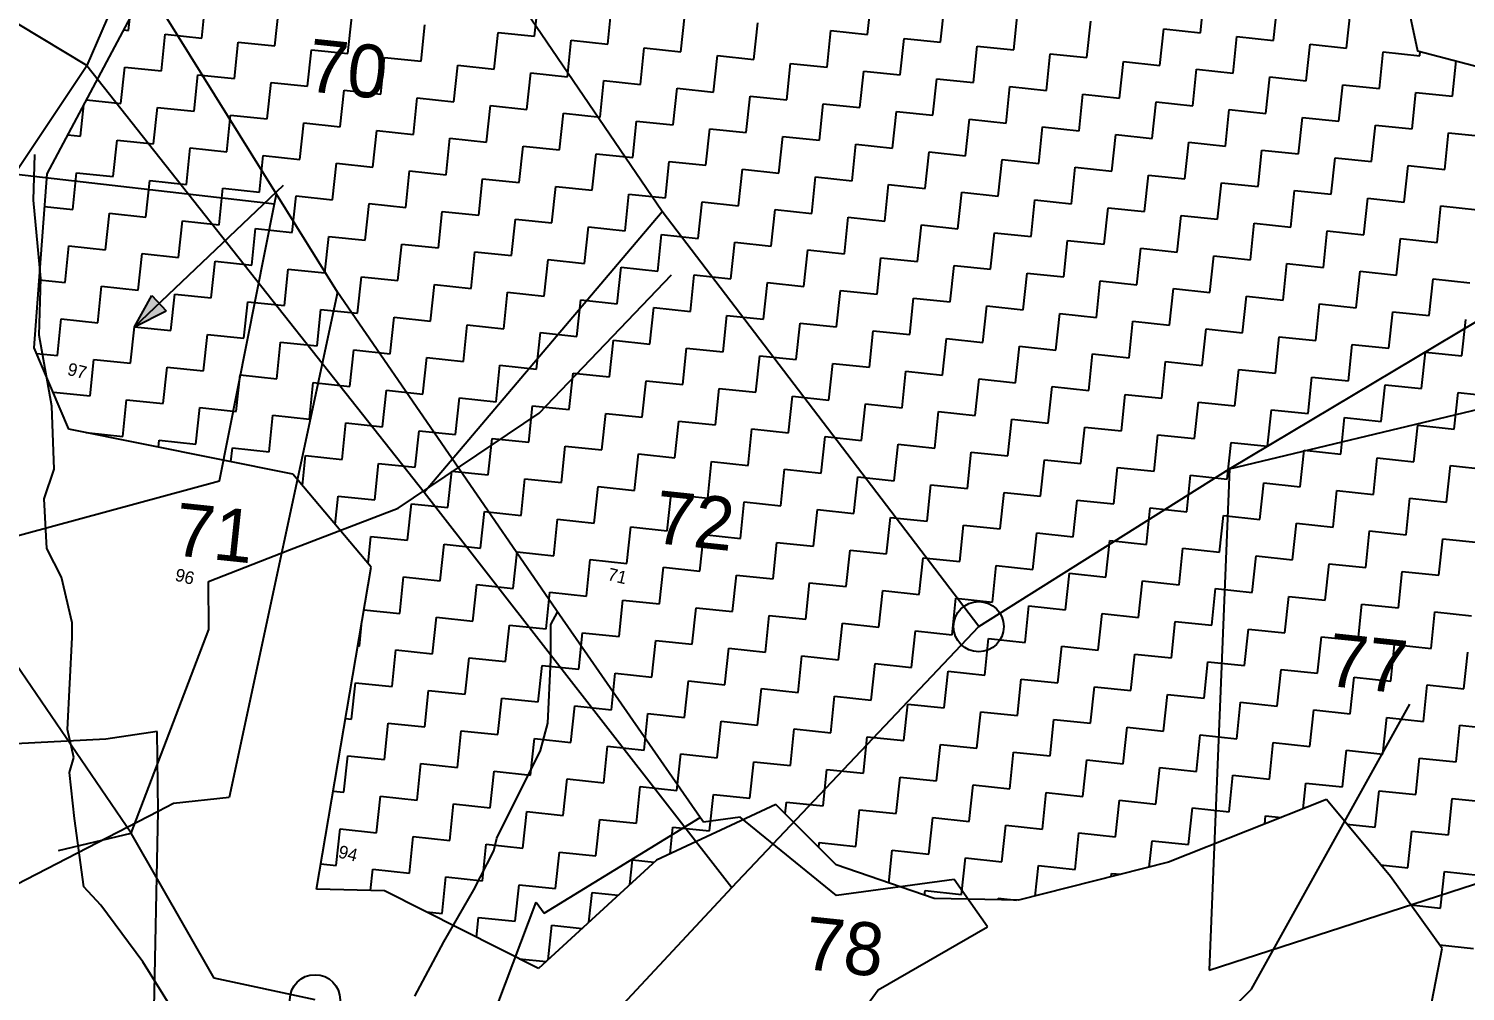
# Model space of a CAD drawing. Header units: metres. Extents: x 280481 to 282563, y 2046849 to 2049468.
# Drawn here: x 281837.1 to 282247.3, y 2048661.9 to 2048936.8 of the extents above; entities that cross this region are included whole.
import ezdxf
from ezdxf.enums import TextEntityAlignment as Align

# ---------------------------------------------------------------- set-up
doc = ezdxf.new("R2010")
doc.units = ezdxf.units.M
for name, color, linetype in [('LINE_WATER', 4, 'Continuous'), ('POLY_HATCH', 12, 'Continuous'), ('POLY_PARCEL', 6, 'Continuous'), ('TEXT_PARCEL', 7, 'Continuous')]:
    doc.layers.add(name, color=color, linetype=linetype)
doc.styles.add('TEXT_MAP', font='')
doc.styles.get('TEXT_MAP').set_extended_font_data('Kruti Dev 050')

msp = doc.modelspace()

# ---------------------------------------------------------------- hatches: boundary and pattern name
h = msp.add_hatch(color=256)
h.paths.add_polyline_path([(281874.31, 2048858.44), (281872.26, 2048860.6), (281867.25, 2048851.72)])
h.paths.add_polyline_path([(281867.25, 2048851.72), (281876.37, 2048856.27), (281874.31, 2048858.44)])

# ---------------------------------------------------------------- linework, layer by layer
for p, q in [((281867.25, 2048851.72), (281909.8, 2048892.15)), ((281867.25, 2048851.72), (281872.26, 2048860.6)), ((281872.26, 2048860.6), (281876.37, 2048856.27)), ((281867.25, 2048851.72), (281876.37, 2048856.27))]:
    msp.add_line(p, q)
for centre in [(282108.33, 2048766.07), (281918.84, 2048659.53)]:
    msp.add_circle(centre, 7.15)
at = {"layer": 'LINE_WATER'}
for p, q in [((281838.46, 2048887.9), (281838.83, 2048900.95)), ((281840.6, 2048865.47), (281838.46, 2048887.9)), ((281840.06, 2048849.27), (281840.6, 2048865.47)), ((281982.84, 2048826.99), (282020.61, 2048866.5)), ((281843.73, 2048829.06), (281840.06, 2048849.27)), ((281844.38, 2048811.02), (281843.73, 2048829.06)), ((281942.57, 2048799.95), (281982.84, 2048826.99)), ((281841.53, 2048802.55), (281844.38, 2048811.02)), ((281842.29, 2048788.42), (281841.53, 2048802.55)), ((281911.52, 2048787.96), (281942.57, 2048799.95)), ((281846.49, 2048780.23), (281842.29, 2048788.42)), ((281888.43, 2048778.95), (281911.52, 2048787.96)), ((281849.5, 2048767.16), (281846.49, 2048780.23)), ((281888.5, 2048765.21), (281888.43, 2048778.95)), ((281849.48, 2048762.98), (281849.5, 2048767.16)), ((281986.13, 2048756.59), (281986.2, 2048766.73)), ((281986.2, 2048766.73), (281988.11, 2048770.17)), ((281848.15, 2048736.69), (281849.48, 2048762.98)), ((281866.3, 2048707.07), (281888.5, 2048765.21)), ((281985.34, 2048738.55), (281986.13, 2048756.59)), ((282186.21, 2048662.51), (282231.47, 2048743.97)), ((281983.24, 2048730.69), (281985.34, 2048738.55)), ((281849.99, 2048728.68), (281848.15, 2048736.69)), ((281970.78, 2048705.62), (281983.24, 2048730.69)), ((281848.75, 2048724.4), (281849.99, 2048728.68)), ((281850.16, 2048711.31), (281848.75, 2048724.4)), ((281852.8, 2048691.75), (281850.16, 2048711.31)), ((281969.92, 2048702.05), (281970.78, 2048705.62)), ((281964.22, 2048690.88), (281969.92, 2048702.05)), ((281857.72, 2048686.57), (281852.8, 2048691.75)), ((281955.64, 2048676.03), (281964.22, 2048690.88)), ((281869.72, 2048670.32), (281857.72, 2048686.57)), ((281947.3, 2048660.53), (281955.64, 2048676.03)), ((281878.19, 2048656.71), (281869.72, 2048670.32)), ((282174.29, 2048650.79), (282186.21, 2048662.51))]:
    msp.add_line(p, q, dxfattribs=at)
at = {"layer": 'POLY_HATCH'}
for p, q in [((281842.32, 2048895.41), (281872.46, 2048951.86)), ((282229.83, 2048948.36), (282233.6, 2048930.48)), ((282233.6, 2048930.48), (282253.63, 2048925.28)), ((281838.61, 2048845.66), (281842.32, 2048895.41)), ((281848.52, 2048822.51), (281838.61, 2048845.66)), ((281912.48, 2048809.59), (281848.52, 2048822.51)), ((281934.88, 2048783.06), (281912.48, 2048809.59)), ((281919.23, 2048691.12), (281934.88, 2048783.06)), ((282050.38, 2048715.32), (282016.29, 2048699.38)), ((282067.59, 2048698.08), (282050.38, 2048715.32)), ((282207.61, 2048716.68), (282162.51, 2048698.82)), ((282225.86, 2048694.7), (282207.61, 2048716.68)), ((282016.29, 2048699.38), (281982.68, 2048668.48)), ((282095.57, 2048688.41), (282067.59, 2048698.08)), ((282162.51, 2048698.82), (282119.7, 2048687.92)), ((282240.66, 2048674.12), (282225.86, 2048694.7)), ((281938.72, 2048690.6), (281919.23, 2048691.12)), ((281982.68, 2048668.48), (281938.72, 2048690.6)), ((282119.7, 2048687.92), (282095.57, 2048688.41)), ((282235.06, 2048645.41), (282240.66, 2048674.12))]:
    msp.add_line(p, q, dxfattribs=at)
at = {"layer": 'POLY_HATCH', "linetype": 'Continuous'}
for p, q in [((281886.5, 2048934.13), (281887.6, 2048944.56)), ((281981.55, 2048934.65), (281982.65, 2048945.09)), ((282076.59, 2048935.17), (282077.69, 2048945.61)), ((282097.46, 2048932.96), (282098.57, 2048943.4)), ((282171.63, 2048935.69), (282172.73, 2048946.13)), ((282192.51, 2048933.49), (282193.61, 2048943.92)), ((281865.63, 2048936.33), (281865.99, 2048939.75)), ((281907.38, 2048931.92), (281908.48, 2048942.36)), ((281928.25, 2048929.72), (281929.36, 2048940.16)), ((282002.42, 2048932.44), (282003.52, 2048942.88)), ((282023.3, 2048930.24), (282024.4, 2048940.68)), ((282118.34, 2048930.76), (282119.44, 2048941.2)), ((282139.22, 2048928.56), (282140.32, 2048939)), ((282213.38, 2048931.28), (282214.48, 2048941.72)), ((281864.24, 2048936.48), (281865.63, 2048936.33)), ((281874.96, 2048924.79), (281876.06, 2048935.23)), ((281876.06, 2048935.23), (281886.5, 2048934.13)), ((281949.13, 2048927.51), (281950.23, 2048937.95)), ((281970.01, 2048925.31), (281971.11, 2048935.75)), ((281971.11, 2048935.75), (281981.55, 2048934.65)), ((282044.17, 2048928.04), (282045.27, 2048938.47)), ((282065.05, 2048925.83), (282066.15, 2048936.27)), ((282066.15, 2048936.27), (282076.59, 2048935.17)), ((282160.09, 2048926.35), (282161.19, 2048936.79)), ((282161.19, 2048936.79), (282171.63, 2048935.69)), ((281895.84, 2048922.59), (281896.94, 2048933.02)), ((281896.94, 2048933.02), (281907.38, 2048931.92)), ((281916.71, 2048920.38), (281917.82, 2048930.82)), ((281917.82, 2048930.82), (281928.25, 2048929.72)), ((281990.88, 2048923.11), (281991.98, 2048933.55)), ((281991.98, 2048933.55), (282002.42, 2048932.44)), ((282011.76, 2048920.9), (282012.86, 2048931.34)), ((282012.86, 2048931.34), (282023.3, 2048930.24)), ((282085.92, 2048923.63), (282087.03, 2048934.07)), ((282087.03, 2048934.07), (282097.46, 2048932.96)), ((282106.8, 2048921.42), (282107.9, 2048931.86)), ((282107.9, 2048931.86), (282118.34, 2048930.76)), ((282180.97, 2048924.15), (282182.07, 2048934.59)), ((282182.07, 2048934.59), (282192.51, 2048933.49)), ((282201.84, 2048921.95), (282202.95, 2048932.38)), ((282202.95, 2048932.38), (282213.38, 2048931.28)), ((281937.59, 2048918.18), (281938.69, 2048928.62)), ((281938.69, 2048928.62), (281949.13, 2048927.51)), ((282032.63, 2048918.7), (282033.74, 2048929.14)), ((282033.74, 2048929.14), (282044.17, 2048928.04)), ((282053.51, 2048916.5), (282054.61, 2048926.93)), ((282054.61, 2048926.93), (282065.05, 2048925.83)), ((282127.68, 2048919.22), (282128.78, 2048929.66)), ((282128.78, 2048929.66), (282139.22, 2048928.56)), ((282148.55, 2048917.02), (282149.65, 2048927.46)), ((282149.65, 2048927.46), (282160.09, 2048926.35)), ((282222.72, 2048919.74), (282223.82, 2048930.18)), ((282223.82, 2048930.18), (282234.26, 2048929.08)), ((282234.26, 2048929.08), (282234.39, 2048930.28)), ((282243.59, 2048917.54), (282244.66, 2048927.61)), ((281863.42, 2048915.45), (281864.53, 2048925.89)), ((281864.53, 2048925.89), (281874.96, 2048924.79)), ((281884.3, 2048913.25), (281885.4, 2048923.69)), ((281885.4, 2048923.69), (281895.84, 2048922.59)), ((281958.47, 2048915.98), (281959.57, 2048926.41)), ((281959.57, 2048926.41), (281970.01, 2048925.31)), ((281979.34, 2048913.77), (281980.44, 2048924.21)), ((281980.44, 2048924.21), (281990.88, 2048923.11)), ((282074.38, 2048914.29), (282075.49, 2048924.73)), ((282075.49, 2048924.73), (282085.92, 2048923.63)), ((282169.43, 2048914.81), (282170.53, 2048925.25)), ((282170.53, 2048925.25), (282180.97, 2048924.15)), ((282190.3, 2048912.61), (282191.41, 2048923.05)), ((282191.41, 2048923.05), (282201.84, 2048921.95)), ((281905.17, 2048911.05), (281906.28, 2048921.48)), ((281906.28, 2048921.48), (281916.71, 2048920.38)), ((281926.05, 2048908.84), (281927.15, 2048919.28)), ((281927.15, 2048919.28), (281937.59, 2048918.18)), ((282000.22, 2048911.57), (282001.32, 2048922.01)), ((282001.32, 2048922.01), (282011.76, 2048920.9)), ((282021.09, 2048909.36), (282022.2, 2048919.8)), ((282022.2, 2048919.8), (282032.63, 2048918.7)), ((282095.26, 2048912.09), (282096.36, 2048922.53)), ((282096.36, 2048922.53), (282106.8, 2048921.42)), ((282116.14, 2048909.89), (282117.24, 2048920.32)), ((282117.24, 2048920.32), (282127.68, 2048919.22)), ((282211.18, 2048910.41), (282212.28, 2048920.84)), ((282212.28, 2048920.84), (282222.72, 2048919.74)), ((282232.06, 2048908.2), (282233.16, 2048918.64)), ((282233.16, 2048918.64), (282243.59, 2048917.54)), ((281851.88, 2048906.12), (281852.83, 2048915.1)), ((281853.57, 2048916.49), (281863.42, 2048915.45)), ((281946.93, 2048906.64), (281948.03, 2048917.08)), ((281948.03, 2048917.08), (281958.47, 2048915.98)), ((281967.8, 2048904.44), (281968.9, 2048914.87)), ((281968.9, 2048914.87), (281979.34, 2048913.77)), ((282041.97, 2048907.16), (282043.07, 2048917.6)), ((282043.07, 2048917.6), (282053.51, 2048916.5)), ((282062.85, 2048904.96), (282063.95, 2048915.39)), ((282063.95, 2048915.39), (282074.38, 2048914.29)), ((282137.01, 2048907.68), (282138.11, 2048918.12)), ((282138.11, 2048918.12), (282148.55, 2048917.02)), ((282157.89, 2048905.48), (282158.99, 2048915.92)), ((282158.99, 2048915.92), (282169.43, 2048914.81)), ((281872.76, 2048903.91), (281873.86, 2048914.35)), ((281873.86, 2048914.35), (281884.3, 2048913.25)), ((281893.64, 2048901.71), (281894.74, 2048912.15)), ((281894.74, 2048912.15), (281905.17, 2048911.05)), ((281988.68, 2048902.23), (281989.78, 2048912.67)), ((281989.78, 2048912.67), (282000.22, 2048911.57)), ((282009.55, 2048900.03), (282010.66, 2048910.47)), ((282010.66, 2048910.47), (282021.09, 2048909.36)), ((282083.72, 2048902.75), (282084.82, 2048913.19)), ((282084.82, 2048913.19), (282095.26, 2048912.09)), ((282104.6, 2048900.55), (282105.7, 2048910.99)), ((282105.7, 2048910.99), (282116.14, 2048909.89)), ((282178.76, 2048903.27), (282179.87, 2048913.71)), ((282179.87, 2048913.71), (282190.3, 2048912.61)), ((282199.64, 2048901.07), (282200.74, 2048911.51)), ((282200.74, 2048911.51), (282211.18, 2048910.41)), ((281848.24, 2048906.5), (281851.88, 2048906.12)), ((281914.51, 2048899.51), (281915.61, 2048909.94)), ((281915.61, 2048909.94), (281926.05, 2048908.84)), ((281935.39, 2048897.3), (281936.49, 2048907.74)), ((281936.49, 2048907.74), (281946.93, 2048906.64)), ((282030.43, 2048897.82), (282031.53, 2048908.26)), ((282031.53, 2048908.26), (282041.97, 2048907.16)), ((282125.47, 2048898.35), (282126.57, 2048908.78)), ((282126.57, 2048908.78), (282137.01, 2048907.68)), ((282146.35, 2048896.14), (282147.45, 2048906.58)), ((282147.45, 2048906.58), (282157.89, 2048905.48)), ((282220.52, 2048898.87), (282221.62, 2048909.3)), ((282221.62, 2048909.3), (282232.06, 2048908.2)), ((282241.39, 2048896.66), (282242.49, 2048907.1)), ((282242.49, 2048907.1), (282252.93, 2048906)), ((281861.22, 2048894.58), (281862.32, 2048905.02)), ((281862.32, 2048905.02), (281872.76, 2048903.91)), ((281882.1, 2048892.37), (281883.2, 2048902.81)), ((281883.2, 2048902.81), (281893.64, 2048901.71)), ((281956.26, 2048895.1), (281957.36, 2048905.54)), ((281957.36, 2048905.54), (281967.8, 2048904.44)), ((281977.14, 2048892.9), (281978.24, 2048903.33)), ((281978.24, 2048903.33), (281988.68, 2048902.23)), ((282051.31, 2048895.62), (282052.41, 2048906.06)), ((282052.41, 2048906.06), (282062.85, 2048904.96)), ((282072.18, 2048893.42), (282073.28, 2048903.85)), ((282073.28, 2048903.85), (282083.72, 2048902.75)), ((282167.22, 2048893.94), (282168.33, 2048904.38)), ((282168.33, 2048904.38), (282178.76, 2048903.27)), ((282188.1, 2048891.73), (282189.2, 2048902.17)), ((282189.2, 2048902.17), (282199.64, 2048901.07)), ((281902.97, 2048890.17), (281904.07, 2048900.61)), ((281904.07, 2048900.61), (281914.51, 2048899.51)), ((281923.85, 2048887.97), (281924.95, 2048898.4)), ((281924.95, 2048898.4), (281935.39, 2048897.3)), ((281998.01, 2048890.69), (281999.12, 2048901.13)), ((281999.12, 2048901.13), (282009.55, 2048900.03)), ((282018.89, 2048888.49), (282019.99, 2048898.93)), ((282019.99, 2048898.93), (282030.43, 2048897.82)), ((282093.06, 2048891.21), (282094.16, 2048901.65)), ((282094.16, 2048901.65), (282104.6, 2048900.55)), ((282113.93, 2048889.01), (282115.03, 2048899.45)), ((282115.03, 2048899.45), (282125.47, 2048898.35)), ((282208.98, 2048889.53), (282210.08, 2048899.97)), ((282210.08, 2048899.97), (282220.52, 2048898.87)), ((281849.68, 2048885.24), (281850.78, 2048895.68)), ((281850.78, 2048895.68), (281861.22, 2048894.58)), ((281944.72, 2048885.76), (281945.82, 2048896.2)), ((281945.82, 2048896.2), (281956.26, 2048895.1)), ((281965.6, 2048883.56), (281966.7, 2048894)), ((281966.7, 2048894), (281977.14, 2048892.9)), ((282039.77, 2048886.28), (282040.87, 2048896.72)), ((282040.87, 2048896.72), (282051.31, 2048895.62)), ((282060.64, 2048884.08), (282061.74, 2048894.52)), ((282061.74, 2048894.52), (282072.18, 2048893.42)), ((282134.81, 2048886.81), (282135.91, 2048897.24)), ((282135.91, 2048897.24), (282146.35, 2048896.14)), ((282155.68, 2048884.6), (282156.79, 2048895.04)), ((282156.79, 2048895.04), (282167.22, 2048893.94)), ((282229.85, 2048887.33), (282230.95, 2048897.76)), ((282230.95, 2048897.76), (282241.39, 2048896.66)), ((281870.56, 2048883.04), (281871.66, 2048893.48)), ((281871.66, 2048893.48), (281882.1, 2048892.37)), ((281891.43, 2048880.83), (281892.53, 2048891.27)), ((281892.53, 2048891.27), (281902.97, 2048890.17)), ((281986.47, 2048881.36), (281987.58, 2048891.79)), ((281987.58, 2048891.79), (281998.01, 2048890.69)), ((282081.52, 2048881.88), (282082.62, 2048892.32)), ((282082.62, 2048892.32), (282093.06, 2048891.21)), ((282102.39, 2048879.67), (282103.49, 2048890.11)), ((282103.49, 2048890.11), (282113.93, 2048889.01)), ((282176.56, 2048882.4), (282177.66, 2048892.84)), ((282177.66, 2048892.84), (282188.1, 2048891.73)), ((282197.44, 2048880.19), (282198.54, 2048890.63)), ((282198.54, 2048890.63), (282208.98, 2048889.53)), ((281841.63, 2048886.09), (281849.68, 2048885.24)), ((281912.31, 2048878.63), (281913.41, 2048889.07)), ((281913.41, 2048889.07), (281923.85, 2048887.97)), ((281933.18, 2048876.43), (281934.28, 2048886.87)), ((281934.28, 2048886.87), (281944.72, 2048885.76)), ((282007.35, 2048879.15), (282008.45, 2048889.59)), ((282008.45, 2048889.59), (282018.89, 2048888.49)), ((282028.23, 2048876.95), (282029.33, 2048887.39)), ((282029.33, 2048887.39), (282039.77, 2048886.28)), ((282123.27, 2048877.47), (282124.37, 2048887.91)), ((282124.37, 2048887.91), (282134.81, 2048886.81)), ((282144.14, 2048875.27), (282145.25, 2048885.7)), ((282145.25, 2048885.7), (282155.68, 2048884.6)), ((282218.31, 2048877.99), (282219.41, 2048888.43)), ((282219.41, 2048888.43), (282229.85, 2048887.33)), ((282239.19, 2048875.79), (282240.29, 2048886.23)), ((282240.29, 2048886.23), (282250.73, 2048885.12)), ((281859.02, 2048873.7), (281860.12, 2048884.14)), ((281860.12, 2048884.14), (281870.56, 2048883.04)), ((281879.89, 2048871.5), (281880.99, 2048881.94)), ((281880.99, 2048881.94), (281891.43, 2048880.83)), ((281954.06, 2048874.22), (281955.16, 2048884.66)), ((281955.16, 2048884.66), (281965.6, 2048883.56)), ((281974.93, 2048872.02), (281976.04, 2048882.46)), ((281976.04, 2048882.46), (281986.47, 2048881.36)), ((282049.1, 2048874.74), (282050.2, 2048885.18)), ((282050.2, 2048885.18), (282060.64, 2048884.08)), ((282069.98, 2048872.54), (282071.08, 2048882.98)), ((282071.08, 2048882.98), (282081.52, 2048881.88)), ((282165.02, 2048873.06), (282166.12, 2048883.5)), ((282166.12, 2048883.5), (282176.56, 2048882.4)), ((281900.77, 2048869.29), (281901.87, 2048879.73)), ((281901.87, 2048879.73), (281912.31, 2048878.63)), ((281921.64, 2048867.09), (281922.74, 2048877.53)), ((281922.74, 2048877.53), (281933.18, 2048876.43)), ((281995.81, 2048869.82), (281996.91, 2048880.25)), ((281996.91, 2048880.25), (282007.35, 2048879.15)), ((282016.69, 2048867.61), (282017.79, 2048878.05)), ((282017.79, 2048878.05), (282028.23, 2048876.95)), ((282090.85, 2048870.34), (282091.96, 2048880.78)), ((282091.96, 2048880.78), (282102.39, 2048879.67)), ((282111.73, 2048868.13), (282112.83, 2048878.57)), ((282112.83, 2048878.57), (282123.27, 2048877.47)), ((282185.9, 2048870.86), (282187, 2048881.3)), ((282187, 2048881.3), (282197.44, 2048880.19)), ((282206.77, 2048868.65), (282207.87, 2048879.09)), ((282207.87, 2048879.09), (282218.31, 2048877.99)), ((281847.48, 2048864.37), (281848.58, 2048874.8)), ((281848.58, 2048874.8), (281859.02, 2048873.7)), ((281942.52, 2048864.89), (281943.62, 2048875.33)), ((281943.62, 2048875.33), (281954.06, 2048874.22)), ((282037.56, 2048865.41), (282038.66, 2048875.85)), ((282038.66, 2048875.85), (282049.1, 2048874.74)), ((282058.44, 2048863.21), (282059.54, 2048873.64)), ((282059.54, 2048873.64), (282069.98, 2048872.54)), ((282132.6, 2048865.93), (282133.71, 2048876.37)), ((282133.71, 2048876.37), (282144.14, 2048875.27)), ((282153.48, 2048863.73), (282154.58, 2048874.16)), ((282154.58, 2048874.16), (282165.02, 2048873.06)), ((282227.65, 2048866.45), (282228.75, 2048876.89)), ((282228.75, 2048876.89), (282239.19, 2048875.79)), ((281868.35, 2048862.16), (281869.45, 2048872.6)), ((281869.45, 2048872.6), (281879.89, 2048871.5)), ((281889.23, 2048859.96), (281890.33, 2048870.4)), ((281890.33, 2048870.4), (281900.77, 2048869.29)), ((281963.39, 2048862.68), (281964.5, 2048873.12)), ((281964.5, 2048873.12), (281974.93, 2048872.02)), ((281984.27, 2048860.48), (281985.37, 2048870.92)), ((281985.37, 2048870.92), (281995.81, 2048869.82)), ((282079.31, 2048861), (282080.42, 2048871.44)), ((282080.42, 2048871.44), (282090.85, 2048870.34)), ((282174.36, 2048861.52), (282175.46, 2048871.96)), ((282175.46, 2048871.96), (282185.9, 2048870.86)), ((282195.23, 2048859.32), (282196.33, 2048869.76)), ((282196.33, 2048869.76), (282206.77, 2048868.65)), ((281910.1, 2048857.76), (281911.21, 2048868.19)), ((281911.21, 2048868.19), (281921.64, 2048867.09)), ((281930.98, 2048855.55), (281932.08, 2048865.99)), ((281932.08, 2048865.99), (281942.52, 2048864.89)), ((282005.15, 2048858.28), (282006.25, 2048868.71)), ((282006.25, 2048868.71), (282016.69, 2048867.61)), ((282026.02, 2048856.07), (282027.12, 2048866.51)), ((282027.12, 2048866.51), (282037.56, 2048865.41)), ((282100.19, 2048858.8), (282101.29, 2048869.24)), ((282101.29, 2048869.24), (282111.73, 2048868.13)), ((282121.07, 2048856.59), (282122.17, 2048867.03)), ((282122.17, 2048867.03), (282132.6, 2048865.93)), ((282216.11, 2048857.12), (282217.21, 2048867.55)), ((282217.21, 2048867.55), (282227.65, 2048866.45)), ((282236.98, 2048854.91), (282238.09, 2048865.35)), ((282238.09, 2048865.35), (282248.52, 2048864.25)), ((281840.07, 2048865.15), (281847.48, 2048864.37)), ((281856.81, 2048852.83), (281857.91, 2048863.26)), ((281857.91, 2048863.26), (281868.35, 2048862.16)), ((281877.69, 2048850.62), (281878.79, 2048861.06)), ((281878.79, 2048861.06), (281889.23, 2048859.96)), ((281951.85, 2048853.35), (281952.96, 2048863.79)), ((281952.96, 2048863.79), (281963.39, 2048862.68)), ((281972.73, 2048851.14), (281973.83, 2048861.58)), ((281973.83, 2048861.58), (281984.27, 2048860.48)), ((282046.9, 2048853.87), (282048, 2048864.31)), ((282048, 2048864.31), (282058.44, 2048863.21)), ((282067.77, 2048851.67), (282068.88, 2048862.1)), ((282068.88, 2048862.1), (282079.31, 2048861)), ((282141.94, 2048854.39), (282143.04, 2048864.83)), ((282143.04, 2048864.83), (282153.48, 2048863.73)), ((282162.82, 2048852.19), (282163.92, 2048862.62)), ((282163.92, 2048862.62), (282174.36, 2048861.52)), ((281898.56, 2048848.42), (281899.67, 2048858.86)), ((281899.67, 2048858.86), (281910.1, 2048857.76)), ((281993.61, 2048848.94), (281994.71, 2048859.38)), ((281994.71, 2048859.38), (282005.15, 2048858.28)), ((282014.48, 2048846.74), (282015.58, 2048857.17)), ((282015.58, 2048857.17), (282026.02, 2048856.07)), ((282088.65, 2048849.46), (282089.75, 2048859.9)), ((282089.75, 2048859.9), (282100.19, 2048858.8)), ((282109.53, 2048847.26), (282110.63, 2048857.7)), ((282110.63, 2048857.7), (282121.07, 2048856.59)), ((282183.69, 2048849.98), (282184.79, 2048860.42)), ((282184.79, 2048860.42), (282195.23, 2048859.32)), ((282204.57, 2048847.78), (282205.67, 2048858.22)), ((282205.67, 2048858.22), (282216.11, 2048857.12)), ((281845.27, 2048843.49), (281846.37, 2048853.93)), ((281846.37, 2048853.93), (281856.81, 2048852.83)), ((281919.44, 2048846.22), (281920.54, 2048856.65)), ((281920.54, 2048856.65), (281930.98, 2048855.55)), ((281940.32, 2048844.01), (281941.42, 2048854.45)), ((281941.42, 2048854.45), (281951.85, 2048853.35)), ((282035.36, 2048844.53), (282036.46, 2048854.97)), ((282036.46, 2048854.97), (282046.9, 2048853.87)), ((282130.4, 2048845.05), (282131.5, 2048855.49)), ((282131.5, 2048855.49), (282141.94, 2048854.39)), ((282151.28, 2048842.85), (282152.38, 2048853.29)), ((282152.38, 2048853.29), (282162.82, 2048852.19)), ((282225.44, 2048845.58), (282226.55, 2048856.01)), ((282226.55, 2048856.01), (282236.98, 2048854.91)), ((282246.32, 2048843.37), (282247.42, 2048853.81)), ((281866.15, 2048841.29), (281867.25, 2048851.72)), ((281867.25, 2048851.72), (281877.69, 2048850.62)), ((281887.02, 2048839.08), (281888.13, 2048849.52)), ((281888.13, 2048849.52), (281898.56, 2048848.42)), ((281961.19, 2048841.81), (281962.29, 2048852.25)), ((281962.29, 2048852.25), (281972.73, 2048851.14)), ((281982.07, 2048839.6), (281983.17, 2048850.04)), ((281983.17, 2048850.04), (281993.61, 2048848.94)), ((282056.23, 2048842.33), (282057.34, 2048852.77)), ((282057.34, 2048852.77), (282067.77, 2048851.67)), ((282077.11, 2048840.13), (282078.21, 2048850.56)), ((282078.21, 2048850.56), (282088.65, 2048849.46)), ((282172.15, 2048840.65), (282173.25, 2048851.08)), ((282173.25, 2048851.08), (282183.69, 2048849.98)), ((282193.03, 2048838.44), (282194.13, 2048848.88)), ((282194.13, 2048848.88), (282204.57, 2048847.78)), ((281907.9, 2048836.88), (281909, 2048847.32)), ((281909, 2048847.32), (281919.44, 2048846.22)), ((281928.78, 2048834.68), (281929.88, 2048845.11)), ((281929.88, 2048845.11), (281940.32, 2048844.01)), ((282002.94, 2048837.4), (282004.04, 2048847.84)), ((282004.04, 2048847.84), (282014.48, 2048846.74)), ((282023.82, 2048835.2), (282024.92, 2048845.63)), ((282024.92, 2048845.63), (282035.36, 2048844.53)), ((282097.99, 2048837.92), (282099.09, 2048848.36)), ((282099.09, 2048848.36), (282109.53, 2048847.26)), ((282118.86, 2048835.72), (282119.96, 2048846.16)), ((282119.96, 2048846.16), (282130.4, 2048845.05)), ((282213.9, 2048836.24), (282215.01, 2048846.68)), ((282215.01, 2048846.68), (282225.44, 2048845.58)), ((281839.27, 2048844.12), (281845.27, 2048843.49)), ((281854.61, 2048831.95), (281855.71, 2048842.39)), ((281855.71, 2048842.39), (281866.15, 2048841.29)), ((281949.65, 2048832.47), (281950.75, 2048842.91)), ((281950.75, 2048842.91), (281961.19, 2048841.81)), ((281970.53, 2048830.27), (281971.63, 2048840.71)), ((281971.63, 2048840.71), (281982.07, 2048839.6)), ((282044.69, 2048832.99), (282045.8, 2048843.43)), ((282045.8, 2048843.43), (282056.23, 2048842.33)), ((282065.57, 2048830.79), (282066.67, 2048841.23)), ((282066.67, 2048841.23), (282077.11, 2048840.13)), ((282139.74, 2048833.51), (282140.84, 2048843.95)), ((282140.84, 2048843.95), (282151.28, 2048842.85)), ((282160.61, 2048831.31), (282161.71, 2048841.75)), ((282161.71, 2048841.75), (282172.15, 2048840.65)), ((282234.78, 2048834.04), (282235.88, 2048844.47)), ((282235.88, 2048844.47), (282246.32, 2048843.37)), ((281875.48, 2048829.75), (281876.59, 2048840.18)), ((281876.59, 2048840.18), (281887.02, 2048839.08)), ((281896.36, 2048827.54), (281897.46, 2048837.98)), ((281897.46, 2048837.98), (281907.9, 2048836.88)), ((281991.4, 2048828.06), (281992.5, 2048838.5)), ((281992.5, 2048838.5), (282002.94, 2048837.4)), ((282086.45, 2048828.59), (282087.55, 2048839.02)), ((282087.55, 2048839.02), (282097.99, 2048837.92)), ((282107.32, 2048826.38), (282108.42, 2048836.82)), ((282108.42, 2048836.82), (282118.86, 2048835.72)), ((282181.49, 2048829.11), (282182.59, 2048839.54)), ((282182.59, 2048839.54), (282193.03, 2048838.44)), ((282202.36, 2048826.9), (282203.47, 2048837.34)), ((282203.47, 2048837.34), (282213.9, 2048836.24)), ((281844.14, 2048832.75), (281844.17, 2048833.05)), ((281844.17, 2048833.05), (281854.61, 2048831.95)), ((281917.24, 2048825.34), (281918.34, 2048835.78)), ((281918.34, 2048835.78), (281928.78, 2048834.68)), ((281938.11, 2048823.14), (281939.21, 2048833.57)), ((281939.21, 2048833.57), (281949.65, 2048832.47)), ((282012.28, 2048825.86), (282013.38, 2048836.3)), ((282013.38, 2048836.3), (282023.82, 2048835.2)), ((282033.15, 2048823.66), (282034.26, 2048834.1)), ((282034.26, 2048834.1), (282044.69, 2048832.99)), ((282128.2, 2048824.18), (282129.3, 2048834.62)), ((282129.3, 2048834.62), (282139.74, 2048833.51)), ((282149.07, 2048821.97), (282150.18, 2048832.41)), ((282150.18, 2048832.41), (282160.61, 2048831.31)), ((282223.24, 2048824.7), (282224.34, 2048835.14)), ((282224.34, 2048835.14), (282234.78, 2048834.04)), ((282244.12, 2048822.5), (282245.22, 2048832.93)), ((282245.22, 2048832.93), (282255.66, 2048831.83)), ((281863.94, 2048820.41), (281865.05, 2048830.85)), ((281865.05, 2048830.85), (281875.48, 2048829.75)), ((281884.82, 2048818.21), (281885.92, 2048828.65)), ((281885.92, 2048828.65), (281896.36, 2048827.54)), ((281958.99, 2048820.93), (281960.09, 2048831.37)), ((281960.09, 2048831.37), (281970.53, 2048830.27)), ((281979.86, 2048818.73), (281980.96, 2048829.17)), ((281980.96, 2048829.17), (281991.4, 2048828.06)), ((282054.03, 2048821.45), (282055.13, 2048831.89)), ((282055.13, 2048831.89), (282065.57, 2048830.79)), ((282074.91, 2048819.25), (282076.01, 2048829.69)), ((282076.01, 2048829.69), (282086.45, 2048828.59)), ((282169.95, 2048819.77), (282171.05, 2048830.21)), ((282171.05, 2048830.21), (282181.49, 2048829.11)), ((281905.7, 2048816), (281906.8, 2048826.44)), ((281906.8, 2048826.44), (281917.24, 2048825.34)), ((281926.57, 2048813.8), (281927.67, 2048824.24)), ((281927.67, 2048824.24), (281938.11, 2048823.14)), ((282000.74, 2048816.52), (282001.84, 2048826.96)), ((282001.84, 2048826.96), (282012.28, 2048825.86)), ((282021.61, 2048814.32), (282022.72, 2048824.76)), ((282022.72, 2048824.76), (282033.15, 2048823.66)), ((282095.78, 2048817.05), (282096.88, 2048827.48)), ((282096.88, 2048827.48), (282107.32, 2048826.38)), ((282116.66, 2048814.84), (282117.76, 2048825.28)), ((282117.76, 2048825.28), (282128.2, 2048824.18)), ((282190.82, 2048817.57), (282191.93, 2048828.01)), ((282191.93, 2048828.01), (282202.36, 2048826.9)), ((282211.7, 2048815.36), (282212.8, 2048825.8)), ((282212.8, 2048825.8), (282223.24, 2048824.7)), ((281853.51, 2048821.51), (281863.94, 2048820.41)), ((281853.51, 2048821.51), (281853.51, 2048821.51)), ((281947.45, 2048811.6), (281948.55, 2048822.03)), ((281948.55, 2048822.03), (281958.99, 2048820.93)), ((282042.49, 2048812.12), (282043.59, 2048822.56)), ((282043.59, 2048822.56), (282054.03, 2048821.45)), ((282063.37, 2048809.91), (282064.47, 2048820.35)), ((282064.47, 2048820.35), (282074.91, 2048819.25)), ((282137.53, 2048812.64), (282138.64, 2048823.08)), ((282138.64, 2048823.08), (282149.07, 2048821.97)), ((282158.41, 2048810.43), (282159.51, 2048820.87)), ((282159.51, 2048820.87), (282169.95, 2048819.77)), ((282232.58, 2048813.16), (282233.68, 2048823.6)), ((282233.68, 2048823.6), (282244.12, 2048822.5)), ((281874.17, 2048817.33), (281874.38, 2048819.31)), ((281874.38, 2048819.31), (281884.82, 2048818.21)), ((281894.84, 2048813.16), (281895.26, 2048817.11)), ((281895.26, 2048817.11), (281905.7, 2048816)), ((281968.32, 2048809.39), (281969.43, 2048819.83)), ((281969.43, 2048819.83), (281979.86, 2048818.73)), ((281989.2, 2048807.19), (281990.3, 2048817.63)), ((281990.3, 2048817.63), (282000.74, 2048816.52)), ((282084.24, 2048807.71), (282085.34, 2048818.15)), ((282085.34, 2048818.15), (282095.78, 2048817.05)), ((282105.12, 2048805.51), (282106.22, 2048815.94)), ((282106.22, 2048815.94), (282116.66, 2048814.84)), ((282179.29, 2048808.23), (282180.39, 2048818.67)), ((282180.39, 2048818.67), (282190.82, 2048817.57)), ((282200.16, 2048806.03), (282201.26, 2048816.47)), ((282201.26, 2048816.47), (282211.7, 2048815.36)), ((281915.23, 2048806.34), (281916.13, 2048814.9)), ((281916.13, 2048814.9), (281926.57, 2048813.8)), ((281935.91, 2048802.26), (281937.01, 2048812.7)), ((281937.01, 2048812.7), (281947.45, 2048811.6)), ((282010.07, 2048804.99), (282011.18, 2048815.42)), ((282011.18, 2048815.42), (282021.61, 2048814.32)), ((282030.95, 2048802.78), (282032.05, 2048813.22)), ((282032.05, 2048813.22), (282042.49, 2048812.12)), ((282125.99, 2048803.3), (282127.1, 2048813.74)), ((282127.1, 2048813.74), (282137.53, 2048812.64)), ((282221.04, 2048803.82), (282222.14, 2048814.26)), ((282222.14, 2048814.26), (282232.58, 2048813.16)), ((282241.91, 2048801.62), (282243.01, 2048812.06)), ((282243.01, 2048812.06), (282253.45, 2048810.96)), ((281956.78, 2048800.06), (281957.89, 2048810.49)), ((281957.89, 2048810.49), (281968.32, 2048809.39)), ((281977.66, 2048797.85), (281978.76, 2048808.29)), ((281978.76, 2048808.29), (281989.2, 2048807.19)), ((282051.83, 2048800.58), (282052.93, 2048811.02)), ((282052.93, 2048811.02), (282063.37, 2048809.91)), ((282072.7, 2048798.37), (282073.8, 2048808.81)), ((282073.8, 2048808.81), (282084.24, 2048807.71)), ((282146.87, 2048801.1), (282147.97, 2048811.54)), ((282147.97, 2048811.54), (282158.41, 2048810.43)), ((282167.75, 2048798.9), (282168.85, 2048809.33)), ((282168.85, 2048809.33), (282179.29, 2048808.23)), ((281998.54, 2048795.65), (281999.64, 2048806.09)), ((281999.64, 2048806.09), (282010.07, 2048804.99)), ((282019.41, 2048793.45), (282020.51, 2048803.88)), ((282020.51, 2048803.88), (282030.95, 2048802.78)), ((282093.58, 2048796.17), (282094.68, 2048806.61)), ((282094.68, 2048806.61), (282105.12, 2048805.51)), ((282114.45, 2048793.97), (282115.56, 2048804.4)), ((282115.56, 2048804.4), (282125.99, 2048803.3)), ((282188.62, 2048796.69), (282189.72, 2048807.13)), ((282189.72, 2048807.13), (282200.16, 2048806.03)), ((282209.5, 2048794.49), (282210.6, 2048804.93)), ((282210.6, 2048804.93), (282221.04, 2048803.82)), ((281924.61, 2048795.23), (281925.47, 2048803.36)), ((281925.47, 2048803.36), (281935.91, 2048802.26)), ((281945.24, 2048790.72), (281946.35, 2048801.16)), ((281946.35, 2048801.16), (281956.78, 2048800.06)), ((282040.29, 2048791.24), (282041.39, 2048801.68)), ((282041.39, 2048801.68), (282051.83, 2048800.58)), ((282135.33, 2048791.76), (282136.43, 2048802.2)), ((282136.43, 2048802.2), (282146.87, 2048801.1)), ((282156.21, 2048789.56), (282157.31, 2048800)), ((282157.31, 2048800), (282167.75, 2048798.9)), ((282230.37, 2048792.28), (282231.47, 2048802.72)), ((282231.47, 2048802.72), (282241.91, 2048801.62)), ((281966.12, 2048788.52), (281967.22, 2048798.95)), ((281967.22, 2048798.95), (281977.66, 2048797.85)), ((281987, 2048786.31), (281988.1, 2048796.75)), ((281988.1, 2048796.75), (281998.54, 2048795.65)), ((282061.16, 2048789.04), (282062.26, 2048799.48)), ((282062.26, 2048799.48), (282072.7, 2048798.37)), ((282082.04, 2048786.83), (282083.14, 2048797.27)), ((282083.14, 2048797.27), (282093.58, 2048796.17)), ((282177.08, 2048787.36), (282178.18, 2048797.79)), ((282178.18, 2048797.79), (282188.62, 2048796.69)), ((282197.96, 2048785.15), (282199.06, 2048795.59)), ((282199.06, 2048795.59), (282209.5, 2048794.49)), ((281933.99, 2048784.12), (281934.81, 2048791.82)), ((281934.81, 2048791.82), (281945.24, 2048790.72)), ((282007.87, 2048784.11), (282008.97, 2048794.55)), ((282008.97, 2048794.55), (282019.41, 2048793.45)), ((282028.75, 2048781.91), (282029.85, 2048792.34)), ((282029.85, 2048792.34), (282040.29, 2048791.24)), ((282102.91, 2048784.63), (282104.02, 2048795.07)), ((282104.02, 2048795.07), (282114.45, 2048793.97)), ((282123.79, 2048782.43), (282124.89, 2048792.86)), ((282124.89, 2048792.86), (282135.33, 2048791.76)), ((282218.83, 2048782.95), (282219.93, 2048793.39)), ((282219.93, 2048793.39), (282230.37, 2048792.28)), ((281954.58, 2048779.18), (281955.68, 2048789.62)), ((281955.68, 2048789.62), (281966.12, 2048788.52)), ((281975.46, 2048776.98), (281976.56, 2048787.41)), ((281976.56, 2048787.41), (281987, 2048786.31)), ((282049.62, 2048779.7), (282050.72, 2048790.14)), ((282050.72, 2048790.14), (282061.16, 2048789.04)), ((282070.5, 2048777.5), (282071.6, 2048787.94)), ((282071.6, 2048787.94), (282082.04, 2048786.83)), ((282144.67, 2048780.22), (282145.77, 2048790.66)), ((282145.77, 2048790.66), (282156.21, 2048789.56)), ((282165.54, 2048778.02), (282166.64, 2048788.46)), ((282166.64, 2048788.46), (282177.08, 2048787.36)), ((282239.71, 2048780.74), (282240.81, 2048791.18)), ((282240.81, 2048791.18), (282251.25, 2048790.08)), ((281996.33, 2048774.77), (281997.43, 2048785.21)), ((281997.43, 2048785.21), (282007.87, 2048784.11)), ((282091.37, 2048775.29), (282092.48, 2048785.73)), ((282092.48, 2048785.73), (282102.91, 2048784.63)), ((282112.25, 2048773.09), (282113.35, 2048783.53)), ((282113.35, 2048783.53), (282123.79, 2048782.43)), ((282186.42, 2048775.82), (282187.52, 2048786.25)), ((282187.52, 2048786.25), (282197.96, 2048785.15)), ((282207.29, 2048773.61), (282208.4, 2048784.05)), ((282208.4, 2048784.05), (282218.83, 2048782.95)), ((281943.04, 2048769.84), (281944.14, 2048780.28)), ((281944.14, 2048780.28), (281954.58, 2048779.18)), ((282017.21, 2048772.57), (282018.31, 2048783.01)), ((282018.31, 2048783.01), (282028.75, 2048781.91)), ((282038.08, 2048770.37), (282039.18, 2048780.8)), ((282039.18, 2048780.8), (282049.62, 2048779.7)), ((282133.13, 2048770.89), (282134.23, 2048781.32)), ((282134.23, 2048781.32), (282144.67, 2048780.22)), ((282154, 2048768.68), (282155.1, 2048779.12)), ((282155.1, 2048779.12), (282165.54, 2048778.02)), ((282228.17, 2048771.41), (282229.27, 2048781.85)), ((282229.27, 2048781.85), (282239.71, 2048780.74)), ((281963.92, 2048767.64), (281965.02, 2048778.08)), ((281965.02, 2048778.08), (281975.46, 2048776.98)), ((281984.79, 2048765.44), (281985.89, 2048775.88)), ((281985.89, 2048775.88), (281996.33, 2048774.77)), ((282058.96, 2048768.16), (282060.06, 2048778.6)), ((282060.06, 2048778.6), (282070.5, 2048777.5)), ((282079.83, 2048765.96), (282080.94, 2048776.4)), ((282080.94, 2048776.4), (282091.37, 2048775.29)), ((282174.88, 2048766.48), (282175.98, 2048776.92)), ((282175.98, 2048776.92), (282186.42, 2048775.82)), ((281932.82, 2048770.92), (281943.04, 2048769.84)), ((282005.67, 2048763.23), (282006.77, 2048773.67)), ((282006.77, 2048773.67), (282017.21, 2048772.57)), ((282026.54, 2048761.03), (282027.65, 2048771.47)), ((282027.65, 2048771.47), (282038.08, 2048770.37)), ((282100.71, 2048763.75), (282101.81, 2048774.19)), ((282101.81, 2048774.19), (282112.25, 2048773.09)), ((282121.59, 2048761.55), (282122.69, 2048771.99)), ((282122.69, 2048771.99), (282133.13, 2048770.89)), ((282195.75, 2048764.28), (282196.86, 2048774.71)), ((282196.86, 2048774.71), (282207.29, 2048773.61)), ((282216.63, 2048762.07), (282217.73, 2048772.51)), ((282217.73, 2048772.51), (282228.17, 2048771.41)), ((281931.5, 2048760.51), (281932.25, 2048767.57)), ((281952.38, 2048758.3), (281953.48, 2048768.74)), ((281953.48, 2048768.74), (281963.92, 2048767.64)), ((282047.42, 2048758.83), (282048.52, 2048769.26)), ((282048.52, 2048769.26), (282058.96, 2048768.16)), ((282068.29, 2048756.62), (282069.4, 2048767.06)), ((282069.4, 2048767.06), (282079.83, 2048765.96)), ((282142.46, 2048759.35), (282143.56, 2048769.79)), ((282143.56, 2048769.79), (282154, 2048768.68)), ((282163.34, 2048757.14), (282164.44, 2048767.58)), ((282164.44, 2048767.58), (282174.88, 2048766.48)), ((282237.5, 2048759.87), (282238.61, 2048770.31)), ((282238.61, 2048770.31), (282249.04, 2048769.2)), ((281973.25, 2048756.1), (281974.35, 2048766.54)), ((281974.35, 2048766.54), (281984.79, 2048765.44)), ((281994.13, 2048753.9), (281995.23, 2048764.34)), ((281995.23, 2048764.34), (282005.67, 2048763.23)), ((282089.17, 2048754.42), (282090.27, 2048764.86)), ((282090.27, 2048764.86), (282100.71, 2048763.75)), ((282110.05, 2048752.21), (282111.15, 2048762.65)), ((282111.15, 2048762.65), (282121.59, 2048761.55)), ((282184.21, 2048754.94), (282185.32, 2048765.38)), ((282185.32, 2048765.38), (282195.75, 2048764.28)), ((282205.09, 2048752.74), (282206.19, 2048763.17)), ((282206.19, 2048763.17), (282216.63, 2048762.07)), ((281931.05, 2048760.56), (281931.5, 2048760.51)), ((281940.84, 2048748.97), (281941.94, 2048759.41)), ((281941.94, 2048759.41), (281952.38, 2048758.3)), ((282015, 2048751.69), (282016.11, 2048762.13)), ((282016.11, 2048762.13), (282026.54, 2048761.03)), ((282035.88, 2048749.49), (282036.98, 2048759.93)), ((282036.98, 2048759.93), (282047.42, 2048758.83)), ((282130.92, 2048750.01), (282132.02, 2048760.45)), ((282132.02, 2048760.45), (282142.46, 2048759.35)), ((282225.97, 2048750.53), (282227.07, 2048760.97)), ((282227.07, 2048760.97), (282237.5, 2048759.87)), ((282246.84, 2048748.33), (282247.94, 2048758.77)), ((281961.71, 2048746.77), (281962.81, 2048757.2)), ((281962.81, 2048757.2), (281973.25, 2048756.1)), ((281982.59, 2048744.56), (281983.69, 2048755)), ((281983.69, 2048755), (281994.13, 2048753.9)), ((282056.76, 2048747.29), (282057.86, 2048757.72)), ((282057.86, 2048757.72), (282068.29, 2048756.62)), ((282077.63, 2048745.08), (282078.73, 2048755.52)), ((282078.73, 2048755.52), (282089.17, 2048754.42)), ((282151.8, 2048747.81), (282152.9, 2048758.25)), ((282152.9, 2048758.25), (282163.34, 2048757.14)), ((282172.67, 2048745.6), (282173.78, 2048756.04)), ((282173.78, 2048756.04), (282184.21, 2048754.94)), ((282003.46, 2048742.36), (282004.57, 2048752.8)), ((282004.57, 2048752.8), (282015, 2048751.69)), ((282024.34, 2048740.15), (282025.44, 2048750.59)), ((282025.44, 2048750.59), (282035.88, 2048749.49)), ((282098.51, 2048742.88), (282099.61, 2048753.32)), ((282099.61, 2048753.32), (282110.05, 2048752.21)), ((282119.38, 2048740.68), (282120.48, 2048751.11)), ((282120.48, 2048751.11), (282130.92, 2048750.01)), ((282193.55, 2048743.4), (282194.65, 2048753.84)), ((282194.65, 2048753.84), (282205.09, 2048752.74)), ((282214.43, 2048741.2), (282215.53, 2048751.63)), ((282215.53, 2048751.63), (282225.97, 2048750.53)), ((281929.3, 2048739.63), (281930.4, 2048750.07)), ((281930.4, 2048750.07), (281940.84, 2048748.97)), ((281950.17, 2048737.43), (281951.27, 2048747.87)), ((281951.27, 2048747.87), (281961.71, 2048746.77)), ((282045.22, 2048737.95), (282046.32, 2048748.39)), ((282046.32, 2048748.39), (282056.76, 2048747.29)), ((282140.26, 2048738.47), (282141.36, 2048748.91)), ((282141.36, 2048748.91), (282151.8, 2048747.81)), ((282161.13, 2048736.27), (282162.24, 2048746.71)), ((282162.24, 2048746.71), (282172.67, 2048745.6)), ((282235.3, 2048738.99), (282236.4, 2048749.43)), ((282236.4, 2048749.43), (282246.84, 2048748.33)), ((281971.05, 2048735.23), (281972.15, 2048745.66)), ((281972.15, 2048745.66), (281982.59, 2048744.56)), ((281991.92, 2048733.02), (281993.03, 2048743.46)), ((281993.03, 2048743.46), (282003.46, 2048742.36)), ((282066.09, 2048735.75), (282067.19, 2048746.18)), ((282067.19, 2048746.18), (282077.63, 2048745.08)), ((282086.97, 2048733.54), (282088.07, 2048743.98)), ((282088.07, 2048743.98), (282098.51, 2048742.88)), ((282182.01, 2048734.06), (282183.11, 2048744.5)), ((282183.11, 2048744.5), (282193.55, 2048743.4)), ((282202.89, 2048731.86), (282203.99, 2048742.3)), ((282203.99, 2048742.3), (282214.43, 2048741.2)), ((281927.52, 2048739.82), (281929.3, 2048739.63)), ((281938.63, 2048728.09), (281939.73, 2048738.53)), ((281939.73, 2048738.53), (281950.17, 2048737.43)), ((282012.8, 2048730.82), (282013.9, 2048741.26)), ((282013.9, 2048741.26), (282024.34, 2048740.15)), ((282033.68, 2048728.61), (282034.78, 2048739.05)), ((282034.78, 2048739.05), (282045.22, 2048737.95)), ((282107.84, 2048731.34), (282108.94, 2048741.78)), ((282108.94, 2048741.78), (282119.38, 2048740.68)), ((282128.72, 2048729.14), (282129.82, 2048739.57)), ((282129.82, 2048739.57), (282140.26, 2048738.47)), ((282223.76, 2048729.66), (282224.86, 2048740.09)), ((282224.86, 2048740.09), (282235.3, 2048738.99)), ((281959.51, 2048725.89), (281960.61, 2048736.33)), ((281960.61, 2048736.33), (281971.05, 2048735.23)), ((281980.38, 2048723.69), (281981.49, 2048734.12)), ((281981.49, 2048734.12), (281991.92, 2048733.02)), ((282054.55, 2048726.41), (282055.65, 2048736.85)), ((282055.65, 2048736.85), (282066.09, 2048735.75)), ((282075.43, 2048724.21), (282076.53, 2048734.64)), ((282076.53, 2048734.64), (282086.97, 2048733.54)), ((282149.59, 2048726.93), (282150.7, 2048737.37)), ((282150.7, 2048737.37), (282161.13, 2048736.27)), ((282170.47, 2048724.73), (282171.57, 2048735.17)), ((282171.57, 2048735.17), (282182.01, 2048734.06)), ((282244.64, 2048727.45), (282245.74, 2048737.89)), ((282245.74, 2048737.89), (282256.18, 2048736.79)), ((282001.26, 2048721.48), (282002.36, 2048731.92)), ((282002.36, 2048731.92), (282012.8, 2048730.82)), ((282096.3, 2048722), (282097.4, 2048732.44)), ((282097.4, 2048732.44), (282107.84, 2048731.34)), ((282117.18, 2048719.8), (282118.28, 2048730.24)), ((282118.28, 2048730.24), (282128.72, 2048729.14)), ((282191.35, 2048722.52), (282192.45, 2048732.96)), ((282192.45, 2048732.96), (282202.89, 2048731.86)), ((282212.22, 2048720.32), (282213.32, 2048730.76)), ((282213.32, 2048730.76), (282223.76, 2048729.66)), ((281927.09, 2048718.76), (281928.19, 2048729.19)), ((281928.19, 2048729.19), (281938.63, 2048728.09)), ((281947.97, 2048716.55), (281949.07, 2048726.99)), ((281949.07, 2048726.99), (281959.51, 2048725.89)), ((282022.14, 2048719.28), (282023.24, 2048729.72)), ((282023.24, 2048729.72), (282033.68, 2048728.61)), ((282043.01, 2048717.07), (282044.11, 2048727.51)), ((282044.11, 2048727.51), (282054.55, 2048726.41)), ((282138.05, 2048717.6), (282139.16, 2048728.03)), ((282139.16, 2048728.03), (282149.59, 2048726.93)), ((282158.93, 2048715.39), (282160.03, 2048725.83)), ((282160.03, 2048725.83), (282170.47, 2048724.73)), ((282233.1, 2048718.12), (282234.2, 2048728.55)), ((282234.2, 2048728.55), (282244.64, 2048727.45)), ((281968.84, 2048714.35), (281969.95, 2048724.79)), ((281969.95, 2048724.79), (281980.38, 2048723.69)), ((281989.72, 2048712.15), (281990.82, 2048722.58)), ((281990.82, 2048722.58), (282001.26, 2048721.48)), ((282063.89, 2048714.87), (282064.99, 2048725.31)), ((282064.99, 2048725.31), (282075.43, 2048724.21)), ((282084.76, 2048712.67), (282085.87, 2048723.1)), ((282085.87, 2048723.1), (282096.3, 2048722)), ((282179.81, 2048713.19), (282180.91, 2048723.63)), ((282180.91, 2048723.63), (282191.35, 2048722.52)), ((281923.99, 2048719.08), (281927.09, 2048718.76)), ((281936.43, 2048707.22), (281937.53, 2048717.66)), ((281937.53, 2048717.66), (281947.97, 2048716.55)), ((282010.6, 2048709.94), (282011.7, 2048720.38)), ((282011.7, 2048720.38), (282022.14, 2048719.28)), ((282031.47, 2048707.74), (282032.57, 2048718.18)), ((282032.57, 2048718.18), (282043.01, 2048717.07)), ((282105.64, 2048710.46), (282106.74, 2048720.9)), ((282106.74, 2048720.9), (282117.18, 2048719.8)), ((282126.51, 2048708.26), (282127.62, 2048718.7)), ((282127.62, 2048718.7), (282138.05, 2048717.6)), ((282201.01, 2048714.06), (282201.78, 2048721.42)), ((282201.78, 2048721.42), (282212.22, 2048720.32)), ((282221.56, 2048708.78), (282222.66, 2048719.22)), ((282222.66, 2048719.22), (282233.1, 2048718.12)), ((281957.3, 2048705.01), (281958.41, 2048715.45)), ((281958.41, 2048715.45), (281968.84, 2048714.35)), ((282053.09, 2048712.6), (282053.45, 2048715.97)), ((282053.45, 2048715.97), (282063.89, 2048714.87)), ((282073.22, 2048703.33), (282074.33, 2048713.77)), ((282074.33, 2048713.77), (282084.76, 2048712.67)), ((282147.39, 2048706.06), (282148.49, 2048716.49)), ((282148.49, 2048716.49), (282158.93, 2048715.39)), ((282168.27, 2048703.85), (282169.37, 2048714.29)), ((282169.37, 2048714.29), (282179.81, 2048713.19)), ((282242.43, 2048706.58), (282243.54, 2048717.02)), ((282243.54, 2048717.02), (282253.97, 2048715.91)), ((281978.18, 2048702.81), (281979.28, 2048713.25)), ((281979.28, 2048713.25), (281989.72, 2048712.15)), ((281999.06, 2048700.61), (282000.16, 2048711.04)), ((282000.16, 2048711.04), (282010.6, 2048709.94)), ((282094.1, 2048701.13), (282095.2, 2048711.57)), ((282095.2, 2048711.57), (282105.64, 2048710.46)), ((282114.98, 2048698.92), (282116.08, 2048709.36)), ((282116.08, 2048709.36), (282126.51, 2048708.26)), ((282189.99, 2048709.7), (282190.24, 2048712.09)), ((282190.24, 2048712.09), (282194.8, 2048711.61)), ((282213.46, 2048709.64), (282221.56, 2048708.78)), ((281924.89, 2048697.88), (281925.99, 2048708.32)), ((281925.99, 2048708.32), (281936.43, 2048707.22)), ((281945.77, 2048695.68), (281946.87, 2048706.12)), ((281946.87, 2048706.12), (281957.3, 2048705.01)), ((282020.23, 2048701.22), (282021.03, 2048708.84)), ((282021.03, 2048708.84), (282031.47, 2048707.74)), ((282135.85, 2048696.72), (282136.95, 2048707.16)), ((282136.95, 2048707.16), (282147.39, 2048706.06)), ((282230.89, 2048697.24), (282232, 2048707.68)), ((282232, 2048707.68), (282242.43, 2048706.58)), ((281966.64, 2048693.47), (281967.74, 2048703.91)), ((281967.74, 2048703.91), (281978.18, 2048702.81)), ((281987.52, 2048691.27), (281988.62, 2048701.71)), ((281988.62, 2048701.71), (281999.06, 2048700.61)), ((282062.64, 2048703.04), (282062.79, 2048704.43)), ((282062.79, 2048704.43), (282073.22, 2048703.33)), ((282082.67, 2048692.86), (282083.66, 2048702.23)), ((282083.66, 2048702.23), (282094.1, 2048701.13)), ((282157.03, 2048697.42), (282157.83, 2048704.95)), ((282157.83, 2048704.95), (282168.27, 2048703.85)), ((281920.46, 2048698.35), (281924.89, 2048697.88)), ((282008.75, 2048692.45), (282009.49, 2048699.5)), ((282009.49, 2048699.5), (282015.71, 2048698.85)), ((282103.44, 2048689.59), (282104.54, 2048700.03)), ((282104.54, 2048700.03), (282114.98, 2048698.92)), ((282124.5, 2048689.14), (282125.41, 2048697.82)), ((282125.41, 2048697.82), (282135.85, 2048696.72)), ((282223.07, 2048698.07), (282230.89, 2048697.24)), ((281934.69, 2048690.71), (281935.33, 2048696.78)), ((281935.33, 2048696.78), (281945.77, 2048695.68)), ((281955.1, 2048684.14), (281956.2, 2048694.58)), ((281956.2, 2048694.58), (281966.64, 2048693.47)), ((282146.19, 2048694.66), (282146.29, 2048695.62)), ((282146.29, 2048695.62), (282148.87, 2048695.35)), ((282240.23, 2048685.7), (282241.33, 2048696.14)), ((282241.33, 2048696.14), (282251.77, 2048695.04)), ((281975.98, 2048681.93), (281977.08, 2048692.37)), ((281977.08, 2048692.37), (281987.52, 2048691.27)), ((281997.06, 2048681.7), (281997.95, 2048690.17)), ((281997.95, 2048690.17), (282005.41, 2048689.38)), ((282092.86, 2048689.34), (282093, 2048690.69)), ((282093, 2048690.69), (282103.44, 2048689.59)), ((282113.83, 2048688.04), (282113.87, 2048688.49)), ((282113.87, 2048688.49), (282119.17, 2048687.93)), ((282231.69, 2048686.6), (282240.23, 2048685.7)), ((281950.63, 2048684.61), (281955.1, 2048684.14)), ((281964.94, 2048677.41), (281965.54, 2048683.04)), ((281965.54, 2048683.04), (281975.98, 2048681.93)), ((281985.37, 2048670.96), (281986.41, 2048680.83)), ((281986.41, 2048680.83), (281995.12, 2048679.91)), ((282239.9, 2048675.18), (282249.57, 2048674.16)), ((281977.17, 2048671.25), (281984.82, 2048670.45))]:
    msp.add_line(p, q, dxfattribs=at)
at = {"layer": 'POLY_PARCEL'}
for p, q in [((281907.84, 2048889.56), (281803.57, 2049057.22)), ((281898.67, 2049030.52), (281853.64, 2048926.29)), ((282017.98, 2048884.59), (281940.31, 2048998.68)), ((281853.64, 2048926.29), (281816.57, 2048948.75)), ((282179.96, 2048811.13), (282381.51, 2048931.51)), ((281798.78, 2048844.05), (281853.64, 2048926.29)), ((281853.64, 2048926.29), (281949.97, 2048804.43)), ((281805.98, 2048898.43), (281907.3, 2048886.83)), ((281891.56, 2048807.67), (281907.3, 2048886.83)), ((281907.3, 2048886.83), (281907.84, 2048889.56)), ((281925.21, 2048861.62), (281907.84, 2048889.56)), ((281949.97, 2048804.43), (282017.98, 2048884.59)), ((282108.33, 2048766.07), (282017.98, 2048884.59)), ((281925.21, 2048861.62), (281894.33, 2048717.25)), ((281988.6, 2048769.45), (281925.21, 2048861.62)), ((282179.96, 2048811.13), (282251.38, 2048828.32)), ((282108.33, 2048766.07), (282179.96, 2048811.13)), ((282179.96, 2048811.13), (282174.13, 2048667.98)), ((281805.38, 2048784.29), (281891.56, 2048807.67)), ((281949.97, 2048804.43), (282037.82, 2048691.58)), ((281866.3, 2048707.07), (281803.36, 2048799.51)), ((282028.84, 2048711.53), (281988.6, 2048769.45)), ((282037.82, 2048691.58), (282108.33, 2048766.07)), ((281873.76, 2048736.13), (281859.15, 2048733.9)), ((281874.03, 2048713.29), (281873.76, 2048736.13)), ((281859.15, 2048733.9), (281804.25, 2048731.07)), ((281878.47, 2048715.56), (281874.03, 2048713.29)), ((281894.33, 2048717.25), (281878.47, 2048715.56)), ((281874.03, 2048713.29), (281802.51, 2048676.33)), ((281871.36, 2048584.26), (281874.03, 2048713.29)), ((281984.26, 2048684.28), (282028.84, 2048711.53)), ((282029.72, 2048710.25), (282028.84, 2048711.53)), ((282040.26, 2048711.66), (282029.72, 2048710.25)), ((282067.71, 2048689.34), (282040.26, 2048711.66)), ((281845.56, 2048702.15), (281866.3, 2048707.07)), ((281890.09, 2048665.66), (281866.3, 2048707.07)), ((282174.13, 2048667.98), (282264.22, 2048697.2)), ((282101.28, 2048693.85), (282067.71, 2048689.34)), ((282110.86, 2048680.39), (282101.28, 2048693.85)), ((282037.82, 2048691.58), (281989.44, 2048639.71)), ((281967.98, 2048650.41), (281982.01, 2048687.36)), ((281982.01, 2048687.36), (281984.26, 2048684.28)), ((282079.59, 2048662.37), (282110.86, 2048680.39)), ((281918.84, 2048659.53), (281890.09, 2048665.66)), ((281994.31, 2048544.51), (282079.59, 2048662.37))]:
    msp.add_line(p, q, dxfattribs=at)

# ---------------------------------------------------------------- texts
at = {"layer": 'TEXT_PARCEL', "style": 'TEXT_MAP'}
for s, height, rotation, p in [('70', 15.114, 353.974, (281927.41, 2048917.84)), ('97', 3.625, 346.3752, (281850.51, 2048837.37)), ('72', 15.114, 353.974, (282026.48, 2048788.84)), ('71', 15.114, 353.974, (281889.35, 2048785.33)), ('96', 3.625, 346.3752, (281881.25, 2048778.63)), ('71', 3.625, 346.3752, (282004.76, 2048778.78)), ('77', 15.114, 353.974, (282218.62, 2048748.06)), ('94', 3.625, 346.3752, (281927.85, 2048699.56)), ('78', 15.114, 353.974, (282069.19, 2048667.19))]:
    msp.add_text(s, height=height, rotation=rotation, dxfattribs=at).set_placement(p, align=Align.CENTER)

doc.saveas('drawing.dxf')
